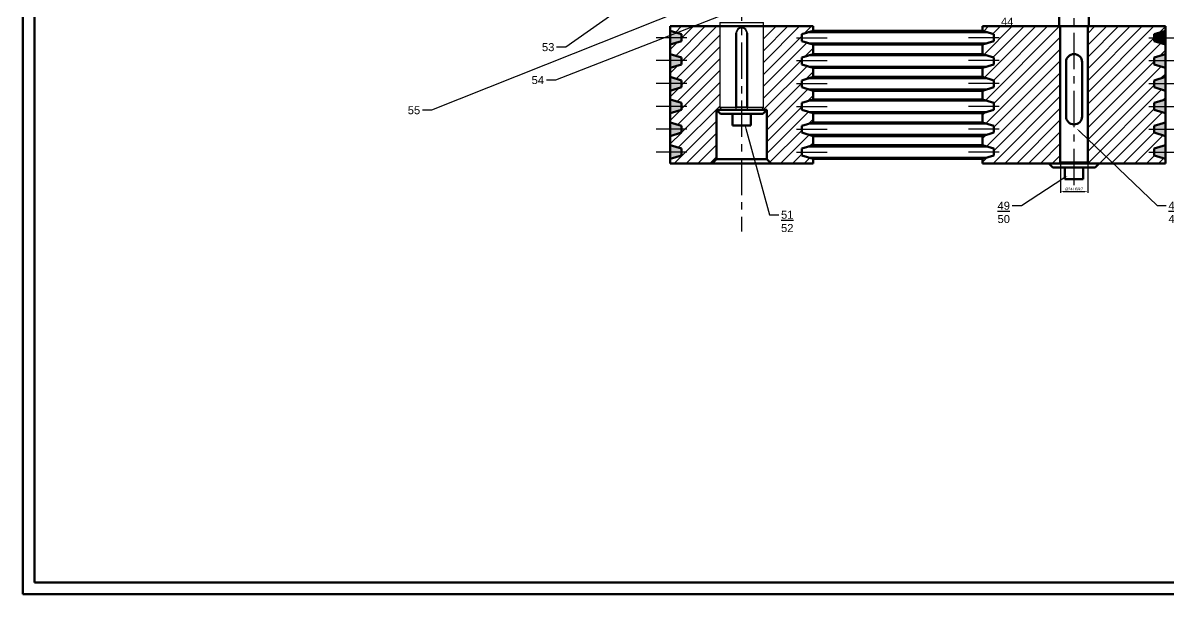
# Model space of a CAD drawing. Header units: millimetres. Extents: x 184 to 2141, y 95 to 1347.
# Drawn here: x 184 to 1185, y 159 to 659 of the extents above; entities that cross this region are included whole.
import ezdxf
from ezdxf import colors
from ezdxf.entities.mleader import LeaderData, LeaderLine
from ezdxf.math import Vec2, Vec3

# ---------------------------------------------------------------- set-up
doc = ezdxf.new("R2010")
doc.units = ezdxf.units.MM
doc.linetypes.add('CENTER', pattern=[50.8, 31.75, -6.35, 6.35, -6.35])
doc.layers.add('chuda', color=61, linetype='Continuous')
doc.layers.add('oś', color=151, linetype='CENTER')
doc.layers.add('gruba', color=7, linetype='Continuous', lineweight=50)
doc.styles.get("Standard").update_dxf_attribs({"font": 'arial.ttf'})
doc.dimstyles.new('ISO-25', dxfattribs={"dimtxt": 2.5, "dimasz": 2.5, "dimexe": 1.25, "dimexo": 0.625, "dimtad": 1, "dimtxsty": 'Standard', "dimcen": 2.5, "dimadec": 0, "dimazin": 0, "dimtfac": 1, "dimtmove": 0, "dimatfit": 3, "dimfxl": 1, "dimarcsym": 0})
pattern_1 = [(45, (943.3455, 436.616), (-5.16365, 5.16365), [])]

# ---------------------------------------------------------------- blocks, each defined once
blk = doc.blocks.new('*U32')
at = {"layer": 'oś'}
blk.add_line((-13.4, 0), (13.4, 0), dxfattribs=at)
blk = doc.blocks.new('*U33')
at = {"layer": 'gruba', "color": 0, "linetype": 'ByBlock', "lineweight": -2, "transparency": 16777216}
for p in [(0, 0), (0, -20), (0, -40), (0, -60), (0, -80), (0, -100)]:
    blk.add_blockref('*U32', p, dxfattribs=at)
blk = doc.blocks.new('*U34')
at = {"layer": 'oś'}
blk.add_line((-13.4, 0), (13.4, 0), dxfattribs=at)
blk = doc.blocks.new('*U35')
at = {"layer": 'gruba', "color": 0, "linetype": 'ByBlock', "lineweight": -2, "transparency": 16777216}
for p in [(0, 0), (0, -20), (0, -40), (0, -60), (0, -80), (0, -100)]:
    blk.add_blockref('*U34', p, dxfattribs=at)
blk = doc.blocks.new('*U36')
at = {"layer": 'oś'}
blk.add_line((-13.4, 0), (13.4, 0), dxfattribs=at)
blk = doc.blocks.new('*U37')
at = {"layer": 'gruba', "color": 0, "linetype": 'ByBlock', "lineweight": -2, "transparency": 16777216}
for p in [(0, 0), (0, -20), (0, -40), (0, -60), (0, -80), (0, -100)]:
    blk.add_blockref('*U36', p, dxfattribs=at)
blk = doc.blocks.new('*U38')
at = {"layer": 'oś'}
blk.add_line((-13.4, 0), (13.4, 0), dxfattribs=at)
blk = doc.blocks.new('*U39')
at = {"layer": 'gruba', "color": 0, "linetype": 'ByBlock', "lineweight": -2, "transparency": 16777216}
for p in [(0, 0), (0, -20), (0, -40), (0, -60), (0, -80), (0, -100)]:
    blk.add_blockref('*U38', p, dxfattribs=at)
blk = doc.blocks.new('*D44')
at = {"layer": 'chuda', "color": 0, "lineweight": -2, "transparency": 16777216}
for p, q in [((1091.2, 655.3), (1091.2, 510.4)), ((1115.2, 655.3), (1115.2, 510.4)), ((1093.7, 511.6), (1112.7, 511.6))]:
    blk.add_line(p, q, dxfattribs=at)
at = {"layer": 'chuda', "color": 0, "transparency": 16777216}
for points in [[(1093.7, 512.1), (1093.7, 511.2), (1091.2, 511.6)], [(1112.7, 512.1), (1112.7, 511.2), (1115.2, 511.6)]]:
    blk.add_solid(points, dxfattribs=at)
at = {"layer": 'DEFPOINTS', "color": 0, "transparency": 16777216}
for p in [(1091.2, 656), (1115.2, 656), (1115.2, 511.6)]:
    blk.add_point(p, dxfattribs=at)
at = {"layer": 'chuda', "color": 0, "transparency": 16777216, "insert": (1103.2, 513.6), "char_height": 2.5, "attachment_point": 5}
blk.add_mtext('%%C24H6/k7', dxfattribs=at)

msp = doc.modelspace()

# ---------------------------------------------------------------- hatches: boundary and pattern name
at = {"layer": 'chuda'}
h = msp.add_hatch(dxfattribs=at)
h.set_pattern_fill('ANSI31', color=256, scale=2.3)
h.set_pattern_definition(pattern_1)
h.paths.add_polyline_path([(790.489, 582.899), (795.489, 582.899), (793.489, 584.899), (793.489, 655.974), (749.989, 655.974), (749.989, 651.974), (759.989, 648.974), (759.989, 645.974), (759.989, 642.974), (749.989, 639.974), (749.989, 631.677), (759.989, 628.677), (759.989, 625.677), (759.989, 622.677), (749.989, 619.677), (749.989, 611.677), (759.989, 608.677), (759.989, 605.677), (759.989, 602.677), (749.989, 599.677), (749.989, 591.974), (759.989, 588.974), (759.989, 585.974), (759.989, 582.974), (749.989, 579.974), (749.989, 571.974), (759.989, 568.974), (759.989, 565.974), (759.989, 562.974), (749.989, 559.974), (749.989, 551.974), (759.989, 548.974), (759.989, 545.974), (759.989, 542.974), (749.989, 539.974), (749.989, 535.974), (786.652, 535.974), (790.489, 539.899)])
h.paths.add_polyline_path([(874.989, 559.974), (864.989, 562.974), (864.989, 565.974), (864.989, 568.974), (874.989, 571.974), (874.989, 575.974), (874.989, 579.974), (864.989, 582.974), (864.989, 585.974), (864.989, 588.974), (874.989, 591.974), (874.989, 595.974), (874.989, 599.677), (864.989, 602.677), (864.989, 605.677), (864.989, 608.677), (874.989, 611.677), (874.989, 615.974), (874.989, 619.677), (864.989, 622.677), (864.989, 625.677), (864.989, 628.677), (874.989, 631.677), (874.989, 635.974), (874.989, 639.974), (864.989, 642.974), (864.989, 645.974), (864.989, 648.974), (874.989, 651.974), (874.989, 655.974), (831.489, 655.974), (831.489, 584.899), (829.489, 582.899), (834.489, 582.899), (834.489, 539.899), (838.326, 535.974), (874.989, 535.974), (874.989, 539.974), (864.989, 542.974), (864.989, 545.974), (864.989, 548.974), (874.989, 551.974), (874.989, 553.974)])
h = msp.add_hatch(color=256, dxfattribs=at)
h.dxf.hatch_style = 1
h.paths.add_polyline_path([(749.989, 651.974), (749.989, 645.974), (759.989, 645.974), (759.989, 648.974)])
h.paths.add_polyline_path([(759.989, 645.974), (749.989, 645.974), (749.989, 639.974), (759.989, 642.974)])
h.paths.add_polyline_path([(749.989, 631.677), (749.989, 625.974), (759.989, 625.974), (759.989, 628.677)])
h.paths.add_polyline_path([(759.989, 622.677), (759.989, 625.974), (749.989, 625.974), (749.989, 619.677)])
h.paths.add_polyline_path([(759.989, 605.974), (749.989, 605.974), (749.989, 599.677), (759.989, 602.677)])
h.paths.add_polyline_path([(759.989, 608.677), (749.989, 611.677), (749.989, 605.974), (759.989, 605.974)])
h.paths.add_polyline_path([(759.989, 588.974), (749.989, 591.974), (749.989, 585.974), (759.989, 585.974)])
h.paths.add_polyline_path([(759.989, 582.974), (759.989, 585.974), (749.989, 585.974), (749.989, 579.974)])
h.paths.add_polyline_path([(759.989, 568.974), (749.989, 571.974), (749.989, 565.974), (759.989, 565.974)])
h.paths.add_polyline_path([(759.989, 565.974), (749.989, 565.974), (749.989, 559.974), (759.989, 562.974)])
h.paths.add_polyline_path([(759.989, 548.974), (749.989, 551.974), (749.989, 545.974), (759.989, 545.974)])
h.paths.add_polyline_path([(759.989, 545.974), (749.989, 545.974), (749.989, 540.974), (749.989, 539.974), (759.989, 542.974)])
h.paths.add_polyline_path([(1183.153, 550.974), (1183.153, 551.974), (1173.153, 548.974), (1173.153, 545.974), (1183.153, 545.974)])
h.paths.add_polyline_path([(1183.153, 545.974), (1173.153, 545.974), (1173.153, 542.974), (1183.153, 539.974)])
h.paths.add_polyline_path([(1183.153, 565.974), (1173.153, 565.974), (1173.153, 562.974), (1183.153, 559.974)])
h.paths.add_polyline_path([(1183.153, 571.974), (1173.153, 568.974), (1173.153, 565.974), (1183.153, 565.974)])
h.paths.add_polyline_path([(1183.153, 585.974), (1173.153, 585.974), (1173.153, 582.974), (1183.153, 579.974)])
h.paths.add_polyline_path([(1183.153, 591.974), (1173.153, 588.974), (1173.153, 585.974), (1183.153, 585.974)])
h.paths.add_polyline_path([(1183.153, 605.974), (1173.153, 605.974), (1173.153, 605.677), (1173.153, 602.677), (1183.153, 599.677)])
h.paths.add_polyline_path([(1183.153, 611.677), (1173.153, 608.677), (1173.153, 605.974), (1183.153, 605.974)])
h.paths.add_polyline_path([(1183.153, 625.974), (1173.153, 625.974), (1173.153, 625.677), (1173.153, 622.677), (1183.153, 619.677)])
h.paths.add_polyline_path([(1183.153, 631.677), (1173.153, 628.677), (1173.153, 625.974), (1183.153, 625.974)])
h = msp.add_hatch(dxfattribs=at)
h.set_pattern_fill('ANSI31', color=256, scale=2.3)
h.set_pattern_definition(pattern_1)
h.paths.add_polyline_path([(1091.153, 655.974), (1023.153, 655.974), (1023.153, 651.974), (1033.153, 648.974), (1033.153, 645.974), (1033.153, 642.974), (1023.153, 639.974), (1023.153, 631.677), (1033.153, 628.677), (1033.153, 625.677), (1033.153, 622.677), (1023.153, 619.677), (1023.153, 611.677), (1033.153, 608.677), (1033.153, 605.677), (1033.153, 602.677), (1023.153, 599.677), (1023.153, 591.974), (1033.153, 588.974), (1033.153, 585.974), (1033.153, 582.974), (1023.153, 579.974), (1023.153, 571.974), (1033.153, 568.974), (1033.153, 565.974), (1033.153, 562.974), (1023.153, 559.974), (1023.153, 551.974), (1033.153, 548.974), (1033.153, 545.974), (1033.153, 542.974), (1023.153, 539.974), (1023.153, 537.974), (1023.153, 535.974), (1090.153, 535.974), (1091.153, 535.974), (1091.153, 545.974), (1092.581, 545.974), (1091.153, 546.974)])
h.paths.add_polyline_path([(1173.153, 625.677), (1173.153, 628.677), (1183.153, 631.677), (1183.153, 639.974), (1173.153, 642.974), (1173.153, 645.974), (1173.153, 648.974), (1183.153, 651.974), (1183.153, 655.974), (1115.153, 655.974), (1115.153, 546.974), (1113.724, 545.974), (1115.153, 545.974), (1115.153, 535.974), (1183.153, 535.974), (1183.153, 539.974), (1173.153, 542.974), (1173.153, 545.974), (1173.153, 548.974), (1183.153, 551.974), (1183.153, 559.974), (1173.153, 562.974), (1173.153, 565.974), (1173.153, 568.974), (1183.153, 571.974), (1183.153, 579.974), (1173.153, 582.974), (1173.153, 585.974), (1173.153, 588.974), (1183.153, 591.974), (1183.153, 599.677), (1173.153, 602.677), (1173.153, 605.677), (1173.153, 608.677), (1183.153, 611.677), (1183.153, 619.677), (1173.153, 622.677)])
h = msp.add_hatch(color=256, dxfattribs=at)
h.dxf.hatch_style = 1
h.paths.add_polyline_path([(1183.153, 651.974), (1173.153, 648.974), (1173.153, 645.974), (1183.153, 645.974)])
h.paths.add_polyline_path([(1183.153, 645.974), (1173.153, 645.974), (1173.153, 642.974), (1183.153, 639.974)])

# ---------------------------------------------------------------- linework, layer by layer
at = {"color": 7, "linetype": 'Continuous'}
for p, q in [((793.709, 659.279), (793.489, 658.899)), ((793.489, 658.899), (793.489, 584.899)), ((812.489, 658.899), (793.489, 658.899)), ((831.489, 658.899), (812.489, 658.899)), ((831.489, 658.899), (831.269, 659.279)), ((831.489, 584.899), (831.489, 658.899)), ((807.489, 585.499), (807.489, 649.899)), ((807.889, 649.899), (807.489, 649.899)), ((807.889, 649.899), (807.889, 585.499)), ((817.089, 649.899), (817.489, 649.899)), ((817.089, 585.499), (817.089, 649.899)), ((817.489, 649.899), (817.489, 585.499)), ((793.489, 584.899), (795.489, 582.899)), ((807.489, 584.899), (793.489, 584.899)), ((807.489, 585.499), (807.489, 584.899)), ((807.489, 585.499), (807.606, 585.382)), ((807.489, 584.899), (807.489, 582.899)), ((807.606, 585.382), (808.089, 584.899)), ((807.889, 585.499), (817.089, 585.499)), ((816.889, 584.899), (808.089, 584.899)), ((816.889, 584.899), (817.372, 585.382)), ((817.372, 585.382), (817.489, 585.499)), ((817.489, 584.899), (817.489, 585.499)), ((831.489, 584.899), (817.489, 584.899)), ((817.489, 582.899), (817.489, 584.899)), ((829.489, 582.899), (831.489, 584.899))]:
    msp.add_line(p, q, dxfattribs=at)
at = {"color": 7, "linetype": 'Continuous', "flags": 128}
for points in [[(807.606, 585.382), (807.667, 585.431), (807.736, 585.468), (807.811, 585.491), (807.889, 585.499)], [(817.089, 585.499), (817.167, 585.491), (817.242, 585.468), (817.311, 585.431), (817.372, 585.382)]]:
    msp.add_lwpolyline(points, dxfattribs=at)
at = {"color": 7, "linetype": 'Continuous'}
for radius in [5, 4.6]:
    msp.add_arc((812.489, 649.899), radius, 0, 180, dxfattribs=at)
at = {"layer": 'gruba'}
for p, q in [((1090.153, 706.974), (1090.153, 655.974)), ((1116.153, 706.974), (1116.153, 655.974)), ((874.989, 655.974), (749.989, 655.974)), ((749.989, 655.974), (749.989, 535.974)), ((759.989, 648.974), (749.989, 651.974)), ((864.989, 648.974), (874.989, 651.974)), ((871.656, 650.974), (1026.486, 650.974)), ((874.989, 651.974), (874.989, 655.974)), ((874.989, 651.974), (1023.153, 651.974)), ((1103.153, 655.974), (1023.153, 655.974)), ((1023.153, 655.974), (1023.153, 651.974)), ((1033.153, 648.974), (1023.153, 651.974)), ((1091.153, 655.974), (1091.153, 535.974)), ((1103.153, 655.974), (1183.153, 655.974)), ((1103.153, 655.974), (1115.153, 655.974)), ((1103.153, 655.974), (1115.153, 655.974)), ((1115.153, 655.974), (1115.153, 536.132)), ((1173.153, 648.974), (1183.153, 651.974)), ((1183.153, 655.974), (1183.153, 535.974)), ((759.989, 642.974), (749.989, 639.974)), ((759.989, 645.974), (759.989, 648.974)), ((759.989, 645.974), (759.989, 642.974)), ((864.989, 645.974), (864.989, 648.974)), ((864.989, 645.974), (864.989, 642.974)), ((864.989, 642.974), (874.989, 639.974)), ((871.656, 640.974), (1026.486, 640.974)), ((1033.153, 642.974), (1023.153, 639.974)), ((1033.153, 645.974), (1033.153, 648.974)), ((1033.153, 645.974), (1033.153, 642.974)), ((1173.153, 645.974), (1173.153, 648.974)), ((1173.153, 645.974), (1173.153, 642.974)), ((1173.153, 642.974), (1183.153, 639.974)), ((759.989, 628.677), (749.989, 631.677)), ((864.989, 628.677), (874.989, 631.677)), ((874.989, 631.677), (874.989, 639.974)), ((874.989, 639.974), (1023.153, 639.974)), ((874.989, 631.677), (1023.153, 631.677)), ((1023.153, 639.974), (1023.153, 631.677)), ((1033.153, 628.677), (1023.153, 631.677)), ((1103.153, 631.724), (1103.153, 631.724)), ((1103.153, 631.724), (1103.153, 631.724)), ((1173.153, 628.677), (1183.153, 631.677)), ((759.989, 622.677), (749.989, 619.677)), ((759.989, 625.677), (759.989, 628.677)), ((759.989, 625.677), (759.989, 622.677)), ((864.989, 625.677), (864.989, 628.677)), ((864.989, 625.677), (864.989, 622.677)), ((864.989, 622.677), (874.989, 619.677)), ((871.656, 630.677), (1026.486, 630.677)), ((1033.153, 622.677), (1023.153, 619.677)), ((1033.153, 625.677), (1033.153, 628.677)), ((1033.153, 625.677), (1033.153, 622.677)), ((1096.153, 600.933), (1096.153, 624.724)), ((1110.153, 600.933), (1110.153, 624.724)), ((1173.153, 625.677), (1173.153, 628.677)), ((1173.153, 625.677), (1173.153, 622.677)), ((1173.153, 622.677), (1183.153, 619.677)), ((759.989, 608.677), (749.989, 611.677)), ((864.989, 608.677), (874.989, 611.677)), ((871.656, 620.677), (1026.486, 620.677)), ((874.989, 611.677), (874.989, 619.677)), ((874.989, 619.677), (1023.153, 619.677)), ((874.989, 611.677), (1023.153, 611.677)), ((1023.153, 619.677), (1023.153, 611.677)), ((1033.153, 608.677), (1023.153, 611.677)), ((1173.153, 608.677), (1183.153, 611.677)), ((759.989, 602.677), (749.989, 599.677)), ((759.989, 605.677), (759.989, 608.677)), ((759.989, 605.677), (759.989, 602.677)), ((864.989, 605.677), (864.989, 608.677)), ((864.989, 605.677), (864.989, 602.677)), ((864.989, 602.677), (874.989, 599.677)), ((871.656, 610.677), (1026.486, 610.677)), ((1033.153, 602.677), (1023.153, 599.677)), ((1033.153, 605.677), (1033.153, 608.677)), ((1033.153, 605.677), (1033.153, 602.677)), ((1096.153, 600.933), (1096.153, 577.142)), ((1110.153, 600.933), (1110.153, 577.142)), ((1173.153, 605.677), (1173.153, 608.677)), ((1173.153, 605.677), (1173.153, 602.677)), ((1173.153, 602.677), (1183.153, 599.677)), ((759.989, 588.974), (749.989, 591.974)), ((864.989, 588.974), (874.989, 591.974)), ((871.656, 600.677), (1026.486, 600.677)), ((871.656, 590.974), (1026.486, 590.974)), ((874.989, 591.974), (874.989, 599.677)), ((874.989, 599.677), (1023.153, 599.677)), ((874.989, 591.974), (1023.153, 591.974)), ((1023.153, 599.677), (1023.153, 591.974)), ((1033.153, 588.974), (1023.153, 591.974)), ((1173.153, 588.974), (1183.153, 591.974)), ((759.989, 582.974), (749.989, 579.974)), ((759.989, 585.974), (759.989, 588.974)), ((759.989, 585.974), (759.989, 582.974)), ((790.489, 582.899), (790.489, 544.8)), ((790.489, 582.899), (790.489, 539.899)), ((795.489, 582.899), (790.489, 582.899)), ((790.489, 582.899), (794.025, 579.363)), ((829.489, 582.899), (834.489, 582.899)), ((834.489, 582.899), (830.954, 579.363)), ((834.489, 582.899), (834.489, 544.8)), ((834.489, 582.899), (834.489, 539.899)), ((864.989, 585.974), (864.989, 588.974)), ((864.989, 585.974), (864.989, 582.974)), ((864.989, 582.974), (874.989, 579.974)), ((871.656, 580.974), (1026.486, 580.974)), ((1033.153, 582.974), (1023.153, 579.974)), ((1033.153, 585.974), (1033.153, 588.974)), ((1033.153, 585.974), (1033.153, 582.974)), ((1173.153, 585.974), (1173.153, 588.974)), ((1173.153, 585.974), (1173.153, 582.974)), ((1173.153, 582.974), (1183.153, 579.974)), ((759.989, 568.974), (749.989, 571.974)), ((794.025, 579.363), (812.489, 579.363)), ((804.489, 569.363), (804.489, 579.363)), ((812.489, 579.363), (807.489, 579.363)), ((830.954, 579.363), (812.489, 579.363)), ((820.489, 569.363), (820.489, 579.363)), ((864.989, 568.974), (874.989, 571.974)), ((871.656, 570.974), (1026.486, 570.974)), ((874.989, 571.974), (874.989, 579.974)), ((874.989, 579.974), (1023.153, 579.974)), ((874.989, 571.974), (1023.153, 571.974)), ((1023.153, 579.974), (1023.153, 571.974)), ((1033.153, 568.974), (1023.153, 571.974)), ((1173.153, 568.974), (1183.153, 571.974)), ((759.989, 562.974), (749.989, 559.974)), ((759.989, 565.974), (759.989, 568.974)), ((759.989, 565.974), (759.989, 562.974)), ((812.489, 569.363), (804.489, 569.363)), ((812.489, 569.363), (820.489, 569.363)), ((864.989, 565.974), (864.989, 568.974)), ((864.989, 565.974), (864.989, 562.974)), ((864.989, 562.974), (874.989, 559.974)), ((871.656, 560.974), (1026.486, 560.974)), ((1033.153, 562.974), (1023.153, 559.974)), ((1033.153, 565.974), (1033.153, 568.974)), ((1033.153, 565.974), (1033.153, 562.974)), ((1103.153, 570.142), (1103.153, 570.142)), ((1103.153, 570.142), (1103.153, 570.142)), ((1173.153, 565.974), (1173.153, 568.974)), ((1173.153, 565.974), (1173.153, 562.974)), ((1173.153, 562.974), (1183.153, 559.974)), ((749.989, 545.974), (749.989, 553.974)), ((759.989, 548.974), (749.989, 551.974)), ((749.989, 545.974), (749.989, 550.974)), ((864.989, 548.974), (874.989, 551.974)), ((871.656, 550.974), (1026.486, 550.974)), ((874.989, 551.974), (874.989, 559.974)), ((874.989, 559.974), (1023.153, 559.974)), ((874.989, 551.974), (874.989, 553.974)), ((874.989, 551.974), (1023.153, 551.974)), ((1023.153, 559.974), (1023.153, 551.974)), ((1023.153, 551.974), (1023.153, 553.974)), ((1033.153, 548.974), (1023.153, 551.974)), ((1173.153, 548.974), (1183.153, 551.974)), ((1183.153, 545.974), (1183.153, 553.974)), ((1183.153, 545.974), (1183.153, 550.974)), ((749.989, 545.974), (749.989, 537.974)), ((749.989, 545.974), (749.989, 540.974)), ((759.989, 542.974), (749.989, 539.974)), ((759.989, 545.974), (759.989, 548.974)), ((759.989, 545.974), (759.989, 542.974)), ((864.989, 545.974), (864.989, 548.974)), ((864.989, 545.974), (864.989, 542.974)), ((864.989, 542.974), (874.989, 539.974)), ((871.656, 540.974), (1026.486, 540.974)), ((1033.153, 542.974), (1023.153, 539.974)), ((1033.153, 545.974), (1033.153, 548.974)), ((1033.153, 545.974), (1033.153, 542.974)), ((1173.153, 545.974), (1173.153, 548.974)), ((1173.153, 545.974), (1173.153, 542.974)), ((1173.153, 542.974), (1183.153, 539.974)), ((1183.153, 545.974), (1183.153, 537.974)), ((1183.153, 545.974), (1183.153, 540.974)), ((749.989, 535.974), (749.989, 539.974)), ((749.989, 535.974), (874.989, 535.974)), ((790.489, 539.899), (786.652, 535.974)), ((790.489, 539.899), (812.489, 539.899)), ((834.489, 539.899), (812.489, 539.899)), ((834.489, 539.899), (838.326, 535.974)), ((874.989, 539.974), (874.989, 537.974)), ((874.989, 535.974), (874.989, 539.974)), ((874.989, 539.974), (1023.153, 539.974)), ((1023.153, 539.974), (1023.153, 535.974)), ((1023.153, 539.974), (1023.153, 537.974)), ((1023.153, 535.974), (1090.153, 535.974)), ((1081.153, 535.974), (1084.688, 532.439)), ((1084.688, 532.439), (1103.153, 532.439)), ((1091.153, 535.974), (1090.153, 535.974)), ((1091.153, 536.974), (1104.153, 536.974)), ((1091.153, 536.974), (1092.581, 535.974)), ((1091.153, 535.974), (1125.153, 535.974)), ((1095.153, 522.439), (1095.153, 532.439)), ((1103.153, 532.439), (1098.153, 532.439)), ((1115.153, 536.974), (1102.153, 536.974)), ((1121.617, 532.439), (1103.153, 532.439)), ((1111.153, 522.439), (1111.153, 532.439)), ((1115.153, 536.974), (1113.724, 535.974)), ((1183.153, 535.974), (1115.153, 535.974)), ((1125.153, 535.974), (1121.617, 532.439)), ((1103.153, 522.439), (1095.153, 522.439)), ((1103.153, 522.439), (1111.153, 522.439))]:
    msp.add_line(p, q, dxfattribs=at)
at = {"layer": 'gruba', "color": 7, "linetype": 'Continuous'}
for p, q in [((807.489, 582.899), (795.489, 582.899)), ((817.489, 582.899), (807.489, 582.899)), ((829.489, 582.899), (817.489, 582.899))]:
    msp.add_line(p, q, dxfattribs=at)
at = {"layer": 'gruba'}
for points in [[(183.967, 159.403), (1865.967, 159.403), (1865.967, 1347.403), (183.967, 1347.403)], [(193.967, 169.403), (1855.967, 169.403), (1855.967, 1337.403), (193.967, 1337.403)]]:
    msp.add_lwpolyline(points, close=True, dxfattribs=at)
for centre, start, end in [((1103.153, 624.724), 90, 180), ((1103.153, 624.724), 0, 90), ((1103.153, 577.142), 180, 270), ((1103.153, 577.142), 270, 0)]:
    msp.add_arc(centre, 7, start, end, dxfattribs=at)
at = {"layer": 'oś'}
for p, q in [((1103.153, 516.992), (1103.153, 1203.145)), ((812.489, 844.965), (812.489, 476.626)), ((874.989, 651.974), (874.989, 655.974)), ((874.989, 635.974), (874.989, 639.974)), ((874.989, 631.677), (874.989, 635.974)), ((874.989, 615.974), (874.989, 619.677)), ((874.989, 611.677), (874.989, 615.974)), ((874.989, 595.974), (874.989, 599.677)), ((874.989, 591.974), (874.989, 595.974)), ((874.989, 575.974), (874.989, 579.974)), ((874.989, 571.974), (874.989, 575.974)), ((874.989, 555.974), (874.989, 559.974))]:
    msp.add_line(p, q, dxfattribs=at)

# ---------------------------------------------------------------- block references
at = {"layer": 'gruba', "xscale": -1}
for name, p in [('*U39', (751.222, 645.974)), ('*U35', (1024.385, 645.974))]:
    msp.add_blockref(name, p, dxfattribs=at)
at = {"layer": 'gruba'}
for name, p in [('*U33', (873.756, 645.974)), ('*U37', (1181.92, 645.974))]:
    msp.add_blockref(name, p, dxfattribs=at)

# ---------------------------------------------------------------- dimensions: what is measured, and where the dimension line sits
at = {"layer": 'chuda'}
dim = msp.add_linear_dim(base=(1115.153, 511.645), p1=(1091.153, 655.974), p2=(1115.153, 655.974), text='%%C<>H6/k7', dimstyle='ISO-25', dxfattribs=at)
dim.commit()
dim.dimension.update_dxf_attribs({"geometry": '*D44', "text_midpoint": (1103.153, 511.645), "dimtype": 160})

# ---------------------------------------------------------------- leaders
ml = msp.add_multileader_mtext('Standard', dxfattribs=at)
ml.set_content('55', color=256)
ml.set_leader_properties()
ml.build(insert=Vec2(0, 0))
ctx = ml.context
ctx.base_point, ctx.char_height, ctx.plane_origin = Vec3(519.321, 582.554), 7, Vec3(1076.232, 795.975)
ctx.text_align_type = 2
notes = []
notes.append((ctx, [(0, (1, 1, 0), (541.401, 582.554), (-1, 0), 8, [(0, [(1076.232, 795.975)], 0, [])])]))
ctx.mtext.insert, ctx.mtext.alignment, ctx.mtext.flow_direction = Vec3(531.401, 586.114), 3, 5
ml = msp.add_multileader_mtext('Standard', dxfattribs=at)
ml.set_content('54', color=256)
ml.set_leader_properties()
ml.build(insert=Vec2(0, 0))
ctx = ml.context
ctx.base_point, ctx.char_height, ctx.plane_origin = Vec3(627.694, 608.915), 7, Vec3(1101.298, 785.145)
ctx.text_align_type = 2
notes.append((ctx, [(0, (1, 1, 0), (649.693, 608.915), (-1, 0), 8, [(0, [(1101.298, 785.145)], 0, [])])]))
ctx.mtext.insert, ctx.mtext.alignment, ctx.mtext.flow_direction = Vec3(639.693, 612.475), 3, 5
ml = msp.add_multileader_mtext('Standard', dxfattribs=at)
ml.set_content('53', color=256)
ml.set_leader_properties()
ml.build(insert=Vec2(0, 0))
ctx = ml.context
ctx.base_point, ctx.char_height, ctx.plane_origin = Vec3(636.69, 637.704), 7, Vec3(790.844, 731.124)
ctx.text_align_type = 2
notes.append((ctx, [(0, (1, 1, 0), (658.717, 637.704), (-1, 0), 8, [(0, [(790.844, 731.124)], 0, [])])]))
ctx.mtext.insert, ctx.mtext.alignment, ctx.mtext.flow_direction = Vec3(648.717, 641.266), 3, 5
ml = msp.add_multileader_mtext('Standard', dxfattribs=at)
ml.set_content('{\\L43^J}44', color=256)
ml.set_leader_properties()
ml.build(insert=Vec2(0, 0))
ctx = ml.context
ctx.base_point, ctx.char_height, ctx.plane_origin = Vec3(1037.856, 671.779), 7, Vec3(1084.481, 715.875)
ctx.text_align_type = 2
notes.append((ctx, [(0, (1, 1, 0), (1060.165, 671.779), (-1, 0), 8, [(0, [(1084.481, 715.875)], 0, [])])]))
ctx.mtext.insert, ctx.mtext.alignment, ctx.mtext.flow_direction = Vec3(1050.165, 675.279), 3, 5
ml = msp.add_multileader_mtext('Standard', dxfattribs=at)
ml.set_content('{\\L51}\\P52', color=256)
ml.set_leader_properties()
ml.build(insert=Vec2(0, 0))
ctx = ml.context
ctx.base_point, ctx.char_height, ctx.plane_origin = Vec3(844.938, 491.141), 7, Vec3(815.231, 570.444)
notes.append((ctx, [(0, (1, 1, 0), (836.938, 491.141), (1, 0), 8, [(0, [(815.231, 570.444)], 0, [])])]))
ctx.mtext.insert, ctx.mtext.flow_direction = Vec3(846.938, 494.701), 5
ml = msp.add_multileader_mtext('Standard', dxfattribs=at)
ml.set_content('{\\L47}\\P48', color=256)
ml.set_leader_properties()
ml.build(insert=Vec2(0, 0))
ctx = ml.context
ctx.base_point, ctx.char_height, ctx.plane_origin = Vec3(1183.748, 499.131), 7, Vec3(1105.394, 566.611)
notes.append((ctx, [(0, (1, 1, 0), (1175.748, 499.131), (1, 0), 8, [(0, [(1105.394, 566.611)], 0, [])])]))
ctx.mtext.insert, ctx.mtext.flow_direction = Vec3(1185.748, 502.691), 5
ml = msp.add_multileader_mtext('Standard', dxfattribs=at)
ml.set_content('{\\L49}\\P50', color=256)
ml.set_leader_properties()
ml.build(insert=Vec2(0, 0))
ctx = ml.context
ctx.base_point, ctx.char_height, ctx.plane_origin = Vec3(1034.793, 499.031), 7, Vec3(1095.417, 538.633)
ctx.text_align_type = 2
notes.append((ctx, [(0, (1, 1, 0), (1057.116, 499.031), (-1, 0), 8, [(0, [(1097.665, 525.193)], 0, [])])]))
ctx.mtext.insert, ctx.mtext.alignment, ctx.mtext.flow_direction = Vec3(1047.116, 502.591), 3, 5
for ctx, leaders in notes:
    for number, flags, end, landing, length, lines in leaders:
        leader = LeaderData()
        leader.index, (leader.has_last_leader_line, leader.has_dogleg_vector, leader.attachment_direction) = number, flags
        leader.last_leader_point, leader.dogleg_vector, leader.dogleg_length = Vec3(end), Vec3(landing), length
        for number, points, colour, breaks in lines:
            line = LeaderLine()
            line.index, line.vertices, line.color, line.breaks = number, Vec3.list(points), colors.encode_raw_color(colour), breaks
            leader.lines.append(line)
        ctx.leaders.append(leader)

doc.saveas('drawing.dxf')
